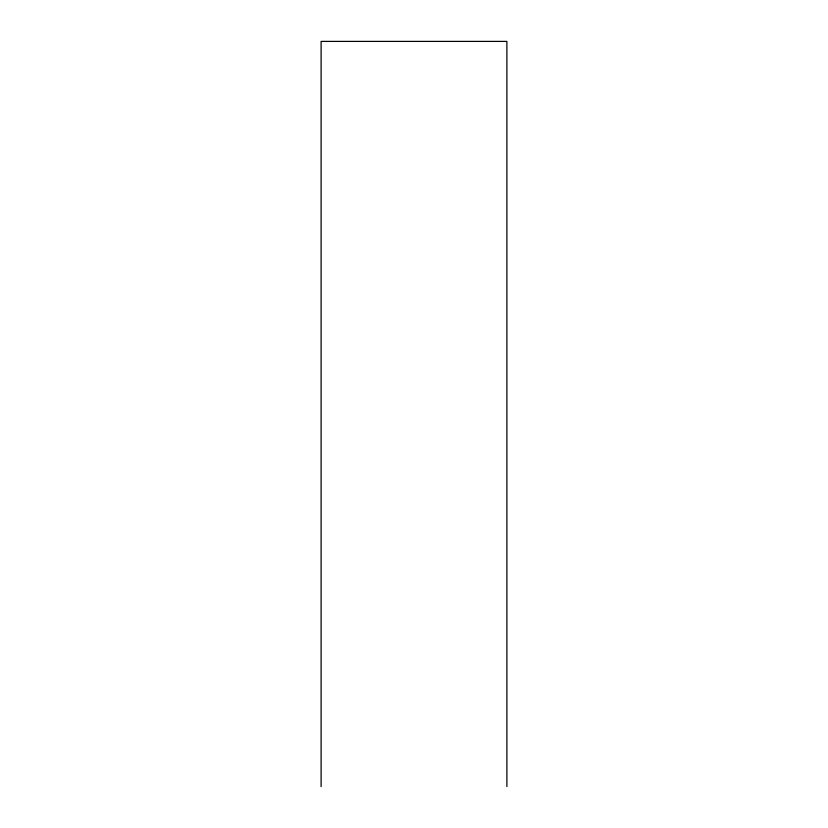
<?xml version="1.0" encoding="UTF-8"?>
<svg xmlns="http://www.w3.org/2000/svg" width="828" height="828" viewBox="0 0 828 828"><rect width="100%" height="100%" fill="white"/><g stroke="black" fill="none" stroke-linecap="round" stroke-linejoin="round"><path stroke-width="1.24" d="M506.891 786.6L506.891 41.4L321.109 41.4L321.109 786.6"/></g></svg>
